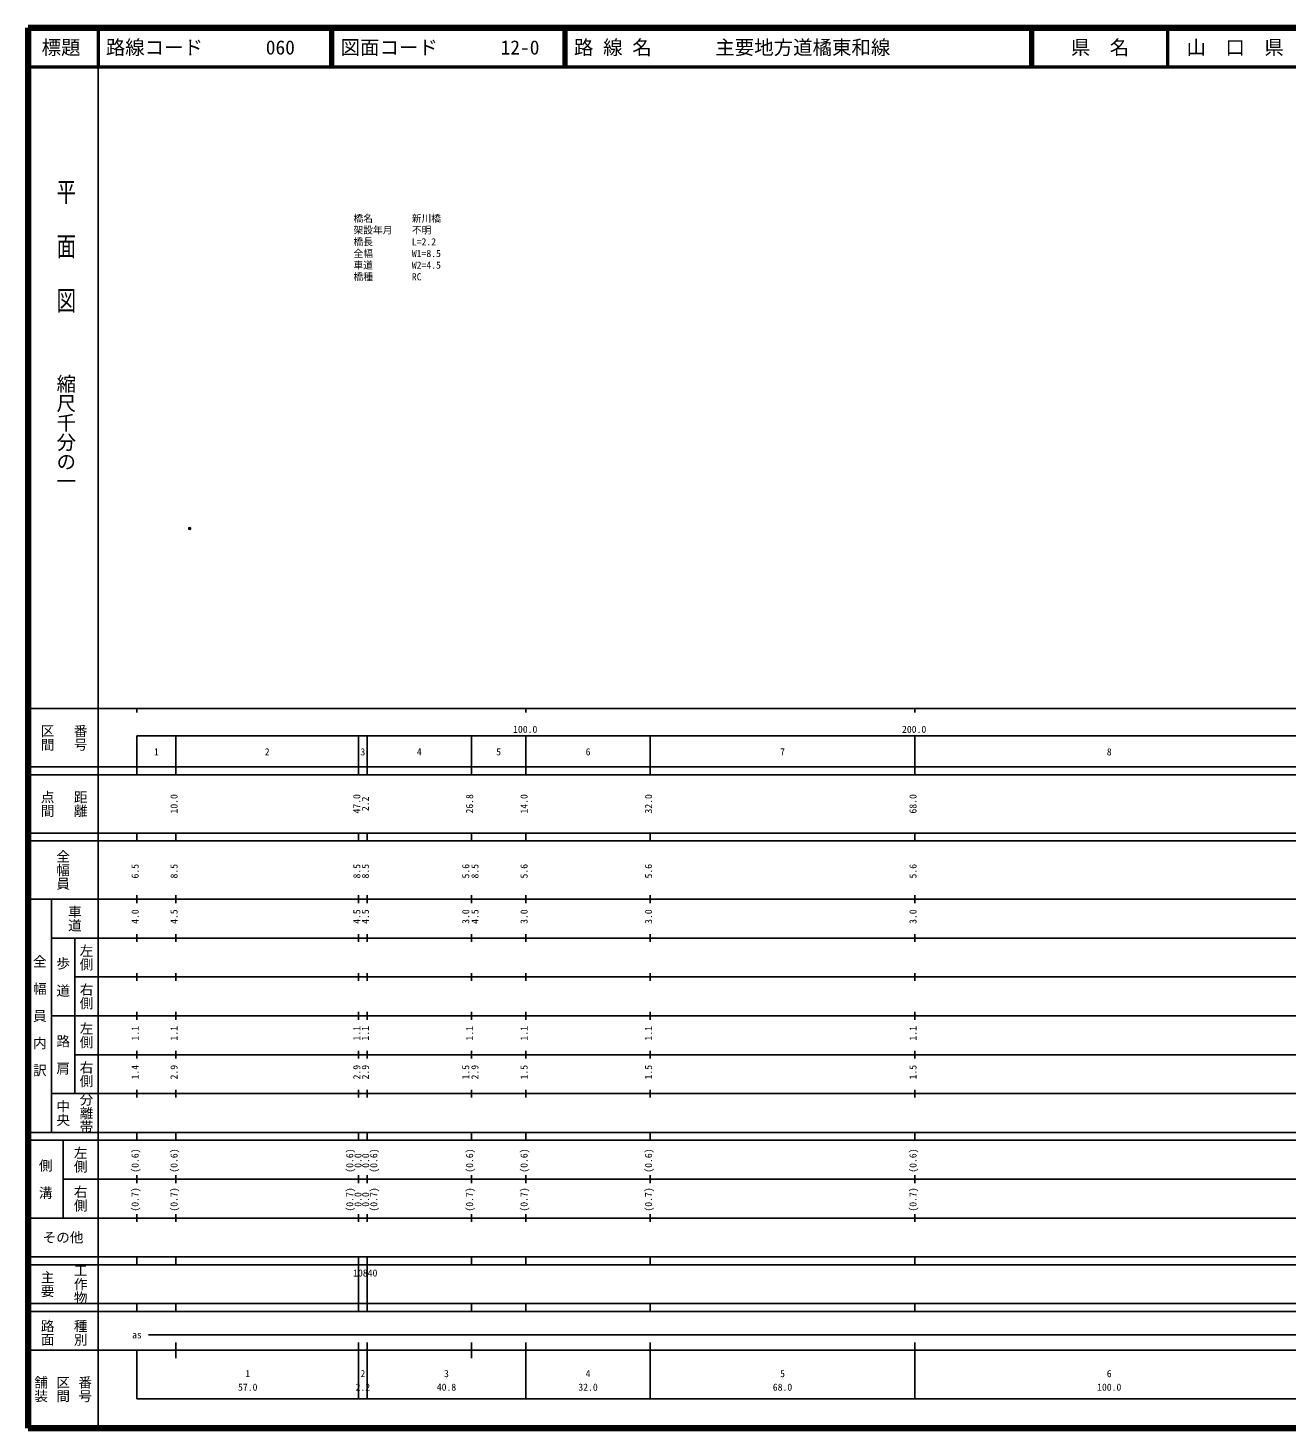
# Model space of a CAD drawing. Units: millimetres on the paper. Extents: x 40 to 680, y 20 to 380.
# Drawn here: x 40 to 363.7, y 20 to 380 of the extents above; entities that cross this region are included whole.
import ezdxf
from ezdxf.enums import TextEntityAlignment as Align

# ---------------------------------------------------------------- set-up
doc = ezdxf.new("R2010")
doc.units = ezdxf.units.MM
doc.header["$PDMODE"] = 32
doc.header["$PDSIZE"] = 0.5
for name, color, linetype in [('M-OTRS', 6, 'Continuous'), ('M-STR-HTXT', 7, 'Continuous'), ('M-TTL-TXT', 7, 'Continuous')]:
    doc.layers.add(name, color=color, linetype=linetype)
for name, color, linetype, lineweight in [('M-TTL', 2, 'Continuous', 140), ('M-TTL-BAND', 7, 'Continuous', 25), ('M-TTL-LINE', 7, 'Continuous', 50)]:
    doc.layers.add(name, color=color, linetype=linetype, lineweight=lineweight)
doc.styles.add('@ＭＳ ゴシック', font='')
doc.styles.add('ＭＳ ゴシック', font='')
doc.styles.get('@ＭＳ ゴシック').set_extended_font_data('@MS Gothic')
doc.styles.get('ＭＳ ゴシック').set_extended_font_data('MS Gothic')

msp = doc.modelspace()

# ---------------------------------------------------------------- linework, layer by layer
at = {"layer": 'M-OTRS'}
msp.add_point((81.57, 251.304), dxfattribs=at)
at = {"layer": 'M-TTL'}
for p, q in [((40, 380), (40, 20)), ((680, 380), (40, 380)), ((40, 20), (680, 20))]:
    msp.add_line(p, q, dxfattribs=at)
at = {"layer": 'M-TTL-BAND'}
for p, q in [((58, 370), (58, 20)), ((40, 205), (579, 205)), ((68, 205), (68, 204)), ((168, 205), (168, 204)), ((268, 205), (268, 204)), ((68, 198), (579, 198)), ((68, 198), (68, 188)), ((78, 188), (78, 198)), ((125, 188), (125, 198)), ((127.2, 188), (127.2, 198)), ((154, 188), (154, 198)), ((168, 188), (168, 198)), ((200, 188), (200, 198)), ((268, 188), (268, 198)), ((40, 190), (579, 190)), ((40, 188), (579, 188)), ((40, 173), (579, 173)), ((68, 171), (68, 173)), ((78, 171), (78, 173)), ((125, 171), (125, 173)), ((127.2, 171), (127.2, 173)), ((154, 171), (154, 173)), ((168, 171), (168, 173)), ((200, 171), (200, 173)), ((268, 171), (268, 173)), ((40, 171), (579, 171)), ((40, 156), (579, 156)), ((46, 96), (46, 156)), ((68, 155), (68, 157)), ((78, 155), (78, 157)), ((125, 155), (125, 157)), ((127.2, 155), (127.2, 157)), ((154, 155), (154, 157)), ((168, 155), (168, 157)), ((200, 155), (200, 157)), ((268, 155), (268, 157)), ((46, 146), (579, 146)), ((52, 146), (52, 106)), ((68, 145), (68, 147)), ((78, 145), (78, 147)), ((125, 145), (125, 147)), ((127.2, 145), (127.2, 147)), ((154, 145), (154, 147)), ((168, 145), (168, 147)), ((200, 145), (200, 147)), ((268, 145), (268, 147)), ((68, 135), (68, 137)), ((78, 135), (78, 137)), ((125, 135), (125, 137)), ((127.2, 135), (127.2, 137)), ((154, 135), (154, 137)), ((168, 135), (168, 137)), ((200, 135), (200, 137)), ((268, 135), (268, 137)), ((52, 136), (579, 136)), ((46, 126), (579, 126)), ((68, 125), (68, 127)), ((78, 125), (78, 127)), ((125, 125), (125, 127)), ((127.2, 125), (127.2, 127)), ((154, 125), (154, 127)), ((168, 125), (168, 127)), ((200, 125), (200, 127)), ((268, 125), (268, 127)), ((52, 116), (579, 116)), ((68, 115), (68, 117)), ((78, 115), (78, 117)), ((125, 115), (125, 117)), ((127.2, 115), (127.2, 117)), ((154, 115), (154, 117)), ((168, 115), (168, 117)), ((200, 115), (200, 117)), ((268, 115), (268, 117)), ((46, 106), (579, 106)), ((68, 105), (68, 107)), ((78, 105), (78, 107)), ((125, 105), (125, 107)), ((127.2, 105), (127.2, 107)), ((154, 105), (154, 107)), ((168, 105), (168, 107)), ((200, 105), (200, 107)), ((268, 105), (268, 107)), ((40, 96), (579, 96)), ((40, 94), (579, 94)), ((49, 94), (49, 74)), ((68, 94), (68, 96)), ((78, 94), (78, 96)), ((125, 94), (125, 96)), ((127.2, 94), (127.2, 96)), ((154, 94), (154, 96)), ((168, 94), (168, 96)), ((200, 94), (200, 96)), ((268, 94), (268, 96)), ((49, 84), (579, 84)), ((68, 83), (68, 85)), ((78, 83), (78, 85)), ((125, 83), (125, 85)), ((127.2, 83), (127.2, 85)), ((154, 83), (154, 85)), ((168, 83), (168, 85)), ((200, 83), (200, 85)), ((268, 83), (268, 85)), ((40, 74), (579, 74)), ((68, 73), (68, 75)), ((78, 73), (78, 75)), ((125, 73), (125, 75)), ((127.2, 73), (127.2, 75)), ((154, 73), (154, 75)), ((168, 73), (168, 75)), ((200, 73), (200, 75)), ((268, 73), (268, 75)), ((40, 64), (579, 64)), ((40, 62), (579, 62)), ((68, 62), (68, 64)), ((78, 62), (78, 64)), ((125, 62), (125, 64)), ((125, 52), (125, 62)), ((127.2, 62), (127.2, 64)), ((127.2, 52), (127.2, 62)), ((154, 62), (154, 64)), ((168, 62), (168, 64)), ((200, 62), (200, 64)), ((268, 62), (268, 64)), ((40, 52), (579, 52)), ((68, 50), (68, 52)), ((78, 50), (78, 52)), ((125, 50), (125, 52)), ((127.2, 50), (127.2, 52)), ((154, 50), (154, 52)), ((168, 50), (168, 52)), ((200, 50), (200, 52)), ((268, 50), (268, 52)), ((40, 50), (579, 50)), ((71, 44), (565, 44)), ((40, 40), (579, 40)), ((68, 40), (68, 27.5)), ((78, 38), (78, 42)), ((125, 27.5), (125, 42)), ((127.2, 27.5), (127.2, 42)), ((154, 38), (154, 42)), ((168, 27.5), (168, 42)), ((200, 27.5), (200, 42)), ((268, 27.5), (268, 42)), ((68, 27.5), (579, 27.5))]:
    msp.add_line(p, q, dxfattribs=at)
at = {"layer": 'M-TTL-LINE'}
for p, q in [((58, 380), (58, 370)), ((117.75, 380), (117.75, 370)), ((118.25, 380), (118.25, 370)), ((177.75, 380), (177.75, 370)), ((178.25, 380), (178.25, 370)), ((297.75, 380), (297.75, 370)), ((298.25, 380), (298.25, 370)), ((333, 380), (333, 370)), ((40, 370), (680, 370))]:
    msp.add_line(p, q, dxfattribs=at)

# ---------------------------------------------------------------- texts
at = {"layer": 'M-STR-HTXT', "style": 'ＭＳ ゴシック'}
for s, p in [('橋名\u3000\u3000\u3000\u3000新川橋', (123.688, 329.559)), ('架設年月\u3000\u3000不明', (123.688, 326.559)), ('橋長\u3000\u3000\u3000\u3000L=2.2', (123.688, 323.559)), ('全幅\u3000\u3000\u3000\u3000W1=8.5', (123.688, 320.559)), ('橋種\u3000\u3000\u3000\u3000RC', (123.688, 314.559)), ('車道\u3000\u3000\u3000\u3000W2=4.5', (123.688, 317.559))]:
    msp.add_text(s, height=1.833, dxfattribs=at).set_placement(p, align=Align.BOTTOM_LEFT)
at = {"layer": 'M-TTL-BAND', "style": '@ＭＳ ゴシック', "width": 1.4}
msp.add_text('平  面  図', height=3.666, rotation=270, dxfattribs=at).set_placement((49.777, 306.475), align=Align.MIDDLE_RIGHT)
at = {"layer": 'M-TTL-BAND', "style": '@ＭＳ ゴシック'}
msp.add_text('縮尺千分の一', height=3.666, rotation=270, dxfattribs=at).set_placement((49.777, 261.03), align=Align.MIDDLE_RIGHT)
for s, p in [('区間', (45, 197.5)), ('番号', (53.5, 197.5)), ('点間', (45, 180.5)), ('距離', (53.5, 180.5)), ('全幅員', (49, 163.5)), ('車道', (52, 151)), ('左側', (55, 141)), ('全\u3000幅\u3000員\u3000内\u3000訳', (43, 126)), ('歩\u3000道', (49, 136)), ('右側', (55, 131)), ('左側', (55, 121)), ('路\u3000肩', (49, 116)), ('右側', (55, 111)), ('分離帯', (55, 101)), ('中央', (49, 101)), ('左側', (53.5, 89)), ('側\u3000溝', (44.5, 84)), ('右側', (53.5, 79)), ('工作物', (53.5, 57)), ('主要', (45, 57)), ('路面', (45, 44.5)), ('種別', (53.5, 44.5)), ('舗装', (43.333, 30)), ('区間', (49, 30)), ('番号', (54.667, 30))]:
    msp.add_text(s, height=2.566, rotation=270, dxfattribs=at).set_placement(p, align=Align.MIDDLE_CENTER)
at = {"layer": 'M-TTL-BAND', "style": 'ＭＳ ゴシック'}
for s, p in [('100.0', (167.844, 198.195)), ('200.0', (267.844, 198.195)), ('1', (73, 192.405)), ('2', (101.5, 192.405)), ('3', (126.1, 192.405)), ('4', (140.6, 192.405)), ('5', (161, 192.405)), ('6', (184, 192.405)), ('7', (234, 192.405)), ('8', (318, 192.405)), ('as', (68, 42.5)), ('1', (96.5, 32.523)), ('2', (126.1, 32.523)), ('3', (147.6, 32.523)), ('4', (184, 32.523)), ('5', (234, 32.523)), ('6', (318, 32.523)), ('57.0', (96.5, 29.033)), ('2.2', (126.1, 29.033)), ('40.8', (147.6, 29.033)), ('32.0', (184, 29.033)), ('68.0', (234, 29.033)), ('100.0', (318, 29.033))]:
    msp.add_text(s, height=1.833, dxfattribs=at).set_placement(p, align=Align.BOTTOM_CENTER)
for s, p in [('10.0', (79, 180.5)), ('47.0', (126, 180.5)), ('2.2', (128.2, 180.5)), ('26.8', (155, 180.5)), ('14.0', (169, 180.5)), ('32.0', (201, 180.5)), ('68.0', (269, 180.5)), ('6.5', (69, 163.174)), ('8.5', (79, 163.174)), ('8.5', (126, 163.174)), ('8.5', (128.2, 163.174)), ('5.6', (154, 163.174)), ('8.5', (156.37, 163.174)), ('5.6', (169, 163.174)), ('5.6', (201, 163.174)), ('5.6', (269, 163.174)), ('4.0', (69, 151.5)), ('4.5', (79, 151.5)), ('4.5', (126, 151.5)), ('4.5', (128.2, 151.5)), ('3.0', (154, 151.5)), ('4.5', (156.37, 151.5)), ('3.0', (169, 151.5)), ('3.0', (201, 151.5)), ('3.0', (269, 151.5)), ('1.1', (69, 121.5)), ('1.1', (79, 121.5)), ('1.1', (126, 121.5)), ('1.1', (128.2, 121.5)), ('1.1', (155, 121.5)), ('1.1', (169, 121.5)), ('1.1', (201, 121.5)), ('1.1', (269, 121.5)), ('1.4', (69, 111.5)), ('2.9', (79, 111.5)), ('2.9', (126, 111.5)), ('2.9', (128.2, 111.5)), ('1.5', (154, 111.5)), ('2.9', (156.37, 111.5)), ('1.5', (169, 111.5)), ('1.5', (201, 111.5)), ('1.5', (269, 111.5)), ('(0.6)', (69, 88.764)), ('(0.6)', (79, 88.764)), ('(0.6)', (124.2, 88.764)), ('0.0', (126.3, 88.764)), ('0.0', (128.27, 88.764)), ('(0.6)', (130.37, 88.764)), ('(0.6)', (155, 88.764)), ('(0.6)', (169, 88.764)), ('(0.6)', (201, 88.764)), ('(0.6)', (269, 88.764)), ('(0.7)', (69, 78.764)), ('(0.7)', (79, 78.764)), ('(0.7)', (124.2, 78.764)), ('0.0', (126.3, 78.764)), ('0.0', (128.27, 78.764)), ('(0.7)', (130.37, 78.764)), ('(0.7)', (155, 78.764)), ('(0.7)', (169, 78.764)), ('(0.7)', (201, 78.764)), ('(0.7)', (269, 78.764))]:
    msp.add_text(s, height=1.833, rotation=90, dxfattribs=at).set_placement(p, align=Align.BOTTOM_CENTER)
msp.add_text('その他', height=2.566, dxfattribs=at).set_placement((49, 69), align=Align.MIDDLE_CENTER)
msp.add_text('10840', height=1.833, dxfattribs=at).set_placement((123.6, 58.405), align=Align.BOTTOM_LEFT)
at = {"layer": 'M-TTL-TXT', "style": 'ＭＳ ゴシック'}
for s, p in [('標題', (48.5, 375)), ('県\u3000名', (315.625, 375)), ('山\u3000口\u3000県', (350.375, 375))]:
    msp.add_text(s, height=3.666, dxfattribs=at).set_placement(p, align=Align.MIDDLE_CENTER)
for s, p in [('路線コード', (60, 375)), ('060', (101.142, 375)), ('図面コード', (120.38, 375)), ('12-0', (161.521, 375)), ('路 線 名', (180.38, 375)), ('主要地方道橘東和線', (216.734, 375))]:
    msp.add_text(s, height=3.666, dxfattribs=at).set_placement(p, align=Align.MIDDLE_LEFT)

doc.saveas('drawing.dxf')
